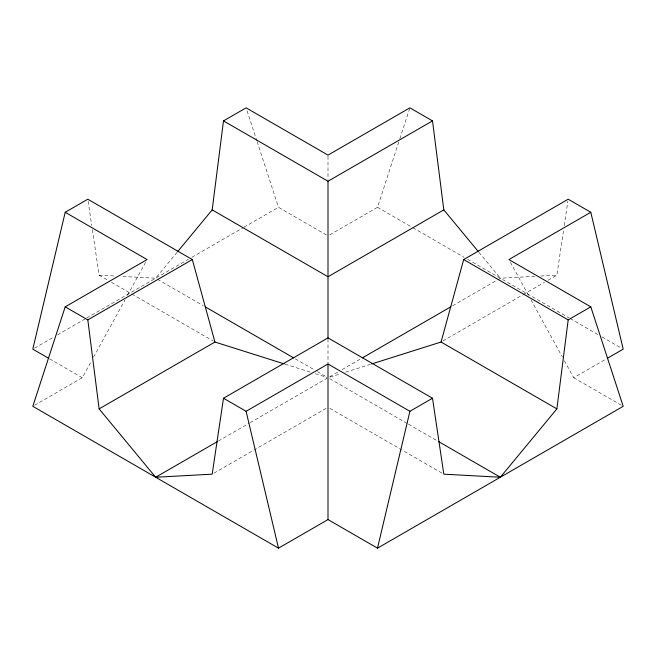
<?xml version="1.0" encoding="UTF-8"?>
<svg xmlns="http://www.w3.org/2000/svg" width="656" height="656" viewBox="0 0 656 656"><rect width="100%" height="100%" fill="white"/><g stroke="black" fill="none" stroke-linecap="round" stroke-linejoin="round"><path stroke-width="0.49" stroke-dasharray="3.28 2.46" d="M548.039 280.268L556.878 275.159L563.66 229.6M564.267 225.549L567.883 201.244M329.771 234.856L377.495 207.304L399.52 139.703M399.832 138.736L409.582 108.798M34.571 405.285L82.295 377.733L91.627 360.726M93.587 357.143L125.009 299.849M127.461 295.372L145.632 262.244M177.095 252.306L155.652 278.226L121.327 276.365M34.571 348.139L54.013 336.913M57.548 334.872L85.829 318.537M86.715 318.029L188.354 259.35M191.888 257.308L243.155 227.714M244.032 227.197L278.505 207.304L327.114 235.365M218.407 441.004L249.337 423.145M250.223 422.636L327.114 378.241M329.771 376.708L338.603 371.608M342.145 369.566L360.702 358.848M452.624 305.786L496.813 280.268M497.699 279.759L500.348 278.226L534.673 276.365M213.954 473.148L327.114 407.811M442.833 341.005L522.397 295.069M523.283 294.56L544.505 282.31M564.373 360.726L573.705 377.733L606.406 358.848M329.952 377.118L340.669 373.731M345.548 372.19L370.886 364.187M540.724 276.037L556.878 275.159M92.34 229.6L99.122 275.159L115.276 276.037M285.114 364.187L310.452 372.19M315.331 373.731L327.024 377.421M377.495 207.304L411.968 227.197M412.845 227.714L464.112 257.308M467.646 259.35L569.285 318.029M570.171 318.537L598.452 334.872M601.987 336.913L621.429 348.139M573.705 377.733L621.429 405.285M157.424 279.251L203.376 305.786M295.298 358.848L313.855 369.566M317.397 371.608L327.114 377.225M329.771 378.75L407.548 423.661M408.426 424.17L437.593 441.004M99.122 275.159L107.961 280.268M111.495 282.31L130.946 293.535M131.831 294.044L213.167 341.005M329.771 408.327L442.046 473.148M49.594 358.848L82.295 377.733M478.905 252.306L500.348 278.226M510.368 262.244L528.539 295.372M530.991 299.849L562.413 357.143M247.05 110.733L256.799 140.671M257.111 141.63L278.505 207.304M88.117 201.244L91.733 225.549M328 156.144L328 179.654M328 338.972L328 363.449"/><path stroke-width="0.98" d="M177.743 251.519L212.183 209.887L223.491 120.893L246.098 107.838L328 155.119L409.902 107.838L432.509 120.893L443.817 209.887L478.257 251.519M65.206 306.844L87.814 319.898L99.122 408.893L155.652 477.24L212.183 474.173L223.491 398.233L328 337.889L432.509 398.233L443.817 474.173L500.348 477.24L556.878 408.893L568.186 319.898L590.794 306.844L623.2 406.31L377.495 548.162L328 519.585L278.505 548.162L32.8 406.31L65.206 306.844L147.1 259.563L65.206 212.273L32.8 349.156L48.708 358.34M377.495 548.162L409.902 411.287L432.509 398.233M371.862 363.883L441.062 342.03L463.677 259.563L568.186 199.219L590.794 212.273L623.2 349.156L607.292 358.34M65.206 212.273L87.814 199.219L192.323 259.563L214.938 342.03L284.138 363.883M87.814 319.898L192.323 259.563M223.491 120.893L328 181.228L432.509 120.893M99.122 408.893L214.938 342.03M443.817 209.887L328 276.75L212.183 209.887M223.491 398.233L246.098 411.287L328 363.998L409.902 411.287M590.794 212.273L508.9 259.563L590.794 306.844M155.652 477.24L217.521 441.521M362.473 357.832L450.852 306.803M463.677 259.563L568.186 319.898M441.062 342.03L556.878 408.893M205.148 306.803L293.527 357.832M438.479 441.521L500.348 477.24M246.098 411.287L278.505 548.162M328 181.228L328 337.955M328 363.998L328 519.585"/></g></svg>
